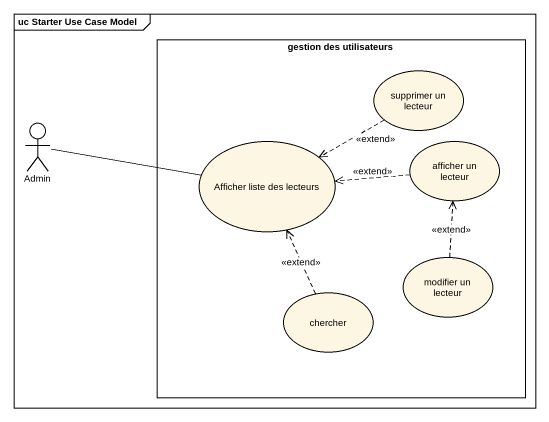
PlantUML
@startuml
mainframe uc Starter Use Case Model
rectangle "gestion des utilisateurs" as gestion_des_utilisateurs {
  usecase "supprimer un lecteur" as supprimer_un_lecteur
  usecase "Afficher liste des lecteurs" as Afficher_liste_des_lecteurs
  usecase "afficher un lecteur" as afficher_un_lecteur
  usecase "modifier un lecteur" as modifier_un_lecteur
  usecase chercher
}
actor Admin
supprimer_un_lecteur .left.> Afficher_liste_des_lecteurs : <<extend>>
Admin -right- Afficher_liste_des_lecteurs
afficher_un_lecteur .left.> Afficher_liste_des_lecteurs : <<extend>>
modifier_un_lecteur .up.> afficher_un_lecteur : <<extend>>
chercher .up.> Afficher_liste_des_lecteurs : <<extend>>
@enduml
